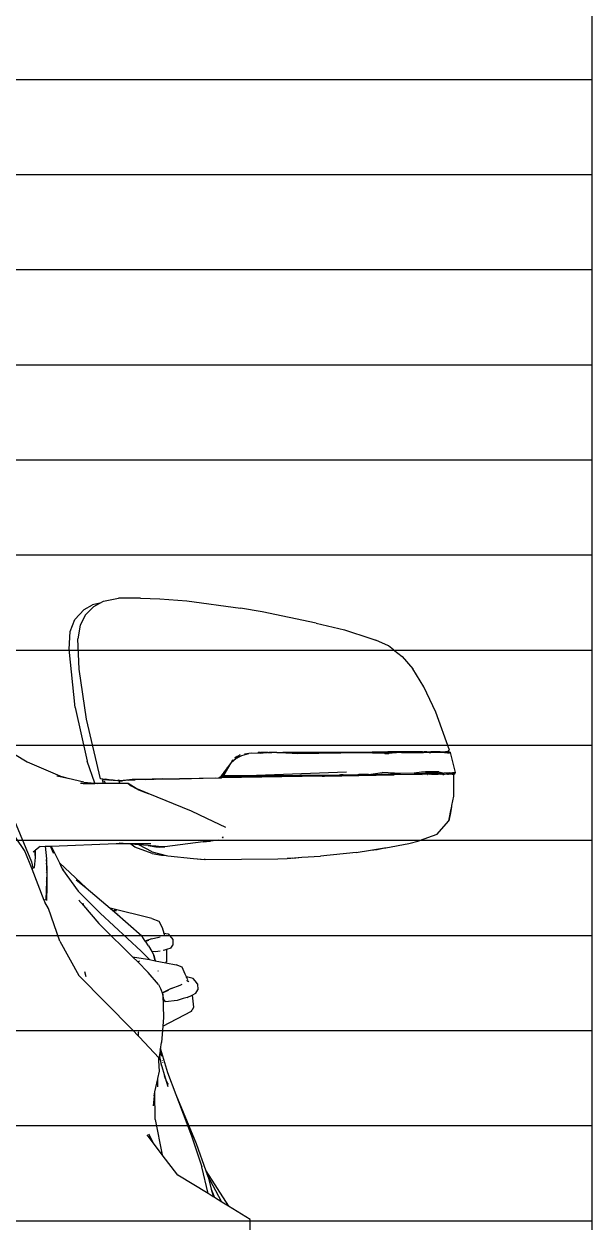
# Model space of a CAD drawing. Header units: inches. Extents: x 7263 to 14962, y 1317 to 2926.
# Drawn here: x 7437.727 to 7438.025, y 1495.177 to 1495.806 of the extents above; entities that cross this region are included whole.
import ezdxf

# ---------------------------------------------------------------- set-up
doc = ezdxf.new("R2010")
doc.units = ezdxf.units.IN
doc.header["$MEASUREMENT"] = 0
doc.layers.add('Layer1', color=1, linetype='Continuous')

msp = doc.modelspace()

# ---------------------------------------------------------------- linework, layer by layer
for p, q in [((7437.7584, 1495.49872), (7437.76287, 1495.50118)), ((7437.75918, 1495.49578), (7437.76342, 1495.50019)), ((7437.76658, 1495.50196), (7437.76287, 1495.50118)), ((7437.76342, 1495.50019), (7437.76658, 1495.50196)), ((7437.76658, 1495.50196), (7437.76866, 1495.50312)), ((7437.76866, 1495.50312), (7437.77647, 1495.50456)), ((7437.78797, 1495.50456), (7437.77647, 1495.50456)), ((7437.78797, 1495.50456), (7437.79823, 1495.50435)), ((7437.79823, 1495.50435), (7437.81234, 1495.50324)), ((7437.81234, 1495.50324), (7437.84066, 1495.49942)), ((7437.75343, 1495.49339), (7437.7584, 1495.49872)), ((7437.75918, 1495.49578), (7437.75639, 1495.4904)), ((7437.85208, 1495.49745), (7437.84066, 1495.49942)), ((7437.88037, 1495.49149), (7437.85208, 1495.49745)), ((7437.75112, 1495.48716), (7437.75343, 1495.49339)), ((7437.75639, 1495.4904), (7437.7551, 1495.48323)), ((7437.88037, 1495.49149), (7437.89529, 1495.48794)), ((7437.89529, 1495.48794), (7437.90909, 1495.48348)), ((7437.75055, 1495.47782), (7437.75112, 1495.48716)), ((7437.75575, 1495.46725), (7437.7551, 1495.48323)), ((7437.90909, 1495.48348), (7437.91175, 1495.48249)), ((7437.9184, 1495.47953), (7437.91175, 1495.48249)), ((7437.75372, 1495.4472), (7437.75055, 1495.47782)), ((7437.92116, 1495.47752), (7437.9184, 1495.47953)), ((7437.92116, 1495.47752), (7437.92567, 1495.47398)), ((7437.92567, 1495.47398), (7437.93126, 1495.46744)), ((7437.75972, 1495.44098), (7437.75575, 1495.46725)), ((7437.93706, 1495.45801), (7437.93126, 1495.46744)), ((7437.6911, 1495.46111), (7437.73072, 1495.36604)), ((7437.94337, 1495.44472), (7437.93706, 1495.45801)), ((7437.75372, 1495.4472), (7437.76004, 1495.41897)), ((7437.95059, 1495.42469), (7437.94337, 1495.44472)), ((7437.76702, 1495.40961), (7437.75972, 1495.44098)), ((7437.7152, 1495.42663), (7437.72836, 1495.41856)), ((7437.95026, 1495.42446), (7437.95059, 1495.42469)), ((7437.72836, 1495.41856), (7437.74686, 1495.41075)), ((7437.764, 1495.4073), (7437.76004, 1495.41897)), ((7437.83563, 1495.41827), (7437.8316, 1495.41114)), ((7437.83563, 1495.41827), (7437.83334, 1495.41496)), ((7437.83563, 1495.41827), (7437.83841, 1495.42054)), ((7437.8365, 1495.41956), (7437.83563, 1495.41827)), ((7437.83769, 1495.42066), (7437.83766, 1495.42063)), ((7437.83769, 1495.42066), (7437.83772, 1495.42067)), ((7437.83772, 1495.42067), (7437.83796, 1495.42086)), ((7437.83781, 1495.42082), (7437.83772, 1495.42067)), ((7437.83781, 1495.42082), (7437.83784, 1495.42084)), ((7437.83796, 1495.42086), (7437.83784, 1495.42084)), ((7437.83806, 1495.42088), (7437.83796, 1495.42086)), ((7437.83804, 1495.42096), (7437.83826, 1495.42108)), ((7437.83826, 1495.42108), (7437.83832, 1495.42112)), ((7437.83832, 1495.42112), (7437.83912, 1495.42159)), ((7437.83832, 1495.42112), (7437.83892, 1495.42156)), ((7437.83841, 1495.42054), (7437.8388, 1495.42072)), ((7437.83841, 1495.42054), (7437.83858, 1495.4207)), ((7437.83858, 1495.4207), (7437.83883, 1495.42093)), ((7437.83858, 1495.4207), (7437.8388, 1495.42072)), ((7437.8388, 1495.42072), (7437.83965, 1495.42112)), ((7437.83883, 1495.42093), (7437.83965, 1495.42112)), ((7437.83883, 1495.42093), (7437.83896, 1495.42105)), ((7437.83892, 1495.42156), (7437.83912, 1495.42159)), ((7437.83896, 1495.42105), (7437.83973, 1495.42177)), ((7437.83989, 1495.42123), (7437.83896, 1495.42105)), ((7437.83912, 1495.42159), (7437.83917, 1495.42157)), ((7437.83917, 1495.42157), (7437.84024, 1495.42224)), ((7437.83965, 1495.42112), (7437.83989, 1495.42123)), ((7437.83989, 1495.42123), (7437.84131, 1495.42189)), ((7437.84002, 1495.42204), (7437.84024, 1495.42224)), ((7437.84044, 1495.42226), (7437.84024, 1495.42224)), ((7437.84131, 1495.42189), (7437.84503, 1495.42288)), ((7437.84503, 1495.42288), (7437.84277, 1495.42258)), ((7437.84656, 1495.42319), (7437.84503, 1495.42288)), ((7437.84957, 1495.42309), (7437.84503, 1495.42288)), ((7437.85134, 1495.42343), (7437.84957, 1495.42309)), ((7437.85096, 1495.42316), (7437.84957, 1495.42309)), ((7437.85102, 1495.42343), (7437.84988, 1495.42345)), ((7437.85096, 1495.42316), (7437.85423, 1495.42344)), ((7437.85705, 1495.42344), (7437.85096, 1495.42316)), ((7437.85102, 1495.42343), (7437.85134, 1495.42343)), ((7437.85163, 1495.42349), (7437.85134, 1495.42343)), ((7437.85473, 1495.42348), (7437.85163, 1495.42349)), ((7437.85163, 1495.42349), (7437.85423, 1495.42344)), ((7437.85423, 1495.42344), (7437.85473, 1495.42348)), ((7437.85506, 1495.42351), (7437.85473, 1495.42348)), ((7437.85506, 1495.42351), (7437.85548, 1495.42354)), ((7437.85506, 1495.42351), (7437.85705, 1495.42344)), ((7437.85673, 1495.42352), (7437.85548, 1495.42354)), ((7437.8585, 1495.42351), (7437.85673, 1495.42352)), ((7437.8585, 1495.42351), (7437.85705, 1495.42344)), ((7437.85927, 1495.42354), (7437.8585, 1495.42351)), ((7437.85979, 1495.42352), (7437.85927, 1495.42354)), ((7437.85979, 1495.42352), (7437.86076, 1495.42354)), ((7437.85979, 1495.42352), (7437.86118, 1495.42345)), ((7437.86076, 1495.42354), (7437.86291, 1495.42354)), ((7437.86118, 1495.42345), (7437.90556, 1495.42352)), ((7437.86118, 1495.42345), (7437.86771, 1495.42312)), ((7437.86291, 1495.42354), (7437.90983, 1495.4239)), ((7437.90556, 1495.42352), (7437.86291, 1495.42354)), ((7437.88103, 1495.42334), (7437.86771, 1495.42312)), ((7437.86771, 1495.42312), (7437.87046, 1495.42298)), ((7437.87046, 1495.42298), (7437.89346, 1495.42333)), ((7437.8746, 1495.42374), (7437.90983, 1495.4239)), ((7437.89346, 1495.42333), (7437.88103, 1495.42334)), ((7437.89346, 1495.42333), (7437.90556, 1495.42352)), ((7437.92535, 1495.42349), (7437.90556, 1495.42352)), ((7437.90556, 1495.42352), (7437.91007, 1495.42332)), ((7437.90983, 1495.4239), (7437.918, 1495.4239)), ((7437.91007, 1495.42332), (7437.91616, 1495.42306)), ((7437.92213, 1495.42331), (7437.91007, 1495.42332)), ((7437.9163, 1495.42305), (7437.91616, 1495.42306)), ((7437.91645, 1495.42306), (7437.9163, 1495.42305)), ((7437.91659, 1495.42304), (7437.91645, 1495.42306)), ((7437.91659, 1495.42304), (7437.91868, 1495.42303)), ((7437.91659, 1495.42304), (7437.91792, 1495.42298)), ((7437.91868, 1495.42303), (7437.91792, 1495.42298)), ((7437.918, 1495.4239), (7437.91814, 1495.4239)), ((7437.93627, 1495.4239), (7437.91814, 1495.4239)), ((7437.9188, 1495.42304), (7437.91868, 1495.42303)), ((7437.92213, 1495.42331), (7437.9188, 1495.42304)), ((7437.92266, 1495.42331), (7437.92213, 1495.42331)), ((7437.92535, 1495.42349), (7437.92266, 1495.42331)), ((7437.92535, 1495.42349), (7437.93153, 1495.42348)), ((7437.93153, 1495.42348), (7437.93642, 1495.42349)), ((7437.93627, 1495.4239), (7437.93642, 1495.42349)), ((7437.93627, 1495.4239), (7437.93656, 1495.4239)), ((7437.93642, 1495.42349), (7437.93665, 1495.42349)), ((7437.93665, 1495.42349), (7437.93656, 1495.4239)), ((7437.93656, 1495.4239), (7437.93712, 1495.4239)), ((7437.93665, 1495.42349), (7437.9369, 1495.42349)), ((7437.93862, 1495.4235), (7437.9369, 1495.42349)), ((7437.93758, 1495.4239), (7437.93712, 1495.4239)), ((7437.93853, 1495.4239), (7437.93758, 1495.4239)), ((7437.93853, 1495.4239), (7437.93862, 1495.4235)), ((7437.93853, 1495.4239), (7437.94045, 1495.4239)), ((7437.9399, 1495.4235), (7437.93862, 1495.4235)), ((7437.9399, 1495.4235), (7437.94059, 1495.4235)), ((7437.94059, 1495.4235), (7437.94045, 1495.4239)), ((7437.94045, 1495.4239), (7437.94063, 1495.4239)), ((7437.94059, 1495.4235), (7437.94076, 1495.42351)), ((7437.94063, 1495.4239), (7437.94076, 1495.42351)), ((7437.94564, 1495.42389), (7437.94063, 1495.4239)), ((7437.94784, 1495.42352), (7437.94076, 1495.42351)), ((7437.94564, 1495.42389), (7437.94702, 1495.42389)), ((7437.94702, 1495.42389), (7437.94717, 1495.42389)), ((7437.94717, 1495.42389), (7437.94727, 1495.42389)), ((7437.94727, 1495.42389), (7437.94756, 1495.42389)), ((7437.94756, 1495.42389), (7437.94778, 1495.42389)), ((7437.94778, 1495.42389), (7437.94798, 1495.42388)), ((7437.94784, 1495.42352), (7437.94812, 1495.42349)), ((7437.94812, 1495.42349), (7437.94798, 1495.42388)), ((7437.94798, 1495.42388), (7437.94842, 1495.42388)), ((7437.94812, 1495.42349), (7437.94955, 1495.42335)), ((7437.9486, 1495.42388), (7437.94842, 1495.42388)), ((7437.94903, 1495.42388), (7437.9486, 1495.42388)), ((7437.94924, 1495.42388), (7437.94903, 1495.42388)), ((7437.94944, 1495.42388), (7437.94924, 1495.42388)), ((7437.94944, 1495.42388), (7437.94962, 1495.42401)), ((7437.94963, 1495.42396), (7437.94944, 1495.42388)), ((7437.94944, 1495.42388), (7437.94966, 1495.42388)), ((7437.94955, 1495.42335), (7437.94985, 1495.42335)), ((7437.94962, 1495.42401), (7437.94983, 1495.42416)), ((7437.94963, 1495.42396), (7437.94962, 1495.42401)), ((7437.94987, 1495.42407), (7437.94963, 1495.42396)), ((7437.94966, 1495.42388), (7437.94963, 1495.42396)), ((7437.94985, 1495.42335), (7437.94966, 1495.42388)), ((7437.94966, 1495.42388), (7437.94969, 1495.42388)), ((7437.94969, 1495.42388), (7437.95004, 1495.4235)), ((7437.94969, 1495.42388), (7437.94997, 1495.42376)), ((7437.95062, 1495.42365), (7437.94969, 1495.42388)), ((7437.94983, 1495.42416), (7437.95026, 1495.42446)), ((7437.94983, 1495.42416), (7437.94987, 1495.42407)), ((7437.94985, 1495.42335), (7437.95008, 1495.42335)), ((7437.94987, 1495.42407), (7437.95026, 1495.42446)), ((7437.94997, 1495.42376), (7437.95004, 1495.4235)), ((7437.95004, 1495.4235), (7437.95062, 1495.42365)), ((7437.95075, 1495.42353), (7437.95004, 1495.4235)), ((7437.95004, 1495.4235), (7437.95035, 1495.42335)), ((7437.95004, 1495.4235), (7437.95008, 1495.42335)), ((7437.95008, 1495.42335), (7437.95035, 1495.42335)), ((7437.95035, 1495.42335), (7437.95055, 1495.42335)), ((7437.9508, 1495.42346), (7437.95055, 1495.42335)), ((7437.95062, 1495.42365), (7437.95067, 1495.42366)), ((7437.95067, 1495.42366), (7437.95069, 1495.42363)), ((7437.95069, 1495.42363), (7437.95103, 1495.42355)), ((7437.95069, 1495.42363), (7437.95075, 1495.42353)), ((7437.95103, 1495.42355), (7437.95075, 1495.42353)), ((7437.95075, 1495.42353), (7437.9508, 1495.42346)), ((7437.95103, 1495.42355), (7437.9508, 1495.42346)), ((7437.95367, 1495.41292), (7437.95103, 1495.42355)), ((7437.83103, 1495.41187), (7437.83125, 1495.41217)), ((7437.83113, 1495.41228), (7437.83108, 1495.41223)), ((7437.83212, 1495.41316), (7437.83116, 1495.41176)), ((7437.83176, 1495.41284), (7437.83125, 1495.41217)), ((7437.83125, 1495.41217), (7437.8315, 1495.4126)), ((7437.83317, 1495.41471), (7437.83176, 1495.41284)), ((7437.83212, 1495.41316), (7437.83176, 1495.41284)), ((7437.83317, 1495.41471), (7437.83212, 1495.41316)), ((7437.83325, 1495.41481), (7437.83317, 1495.41471)), ((7437.83323, 1495.41555), (7437.8333, 1495.41563)), ((7437.83325, 1495.41481), (7437.83334, 1495.41496)), ((7437.89631, 1495.41321), (7437.84912, 1495.41132)), ((7437.90788, 1495.41194), (7437.9067, 1495.41191)), ((7437.90788, 1495.41194), (7437.90816, 1495.41193)), ((7437.90816, 1495.41193), (7437.91506, 1495.41295)), ((7437.90816, 1495.41193), (7437.90899, 1495.41192)), ((7437.90899, 1495.41192), (7437.92469, 1495.41244)), ((7437.92099, 1495.41172), (7437.90899, 1495.41192)), ((7437.92469, 1495.41244), (7437.91506, 1495.41295)), ((7437.93617, 1495.41199), (7437.92145, 1495.41174)), ((7437.93192, 1495.41256), (7437.92469, 1495.41244)), ((7437.93581, 1495.41307), (7437.93192, 1495.41256)), ((7437.93192, 1495.41256), (7437.93617, 1495.41199)), ((7437.93192, 1495.41256), (7437.938, 1495.4125)), ((7437.93795, 1495.41335), (7437.93581, 1495.41307)), ((7437.93811, 1495.4129), (7437.93581, 1495.41307)), ((7437.94092, 1495.41247), (7437.93617, 1495.41199)), ((7437.93875, 1495.41201), (7437.93617, 1495.41199)), ((7437.93795, 1495.41335), (7437.93822, 1495.41327)), ((7437.93824, 1495.41335), (7437.93795, 1495.41335)), ((7437.93811, 1495.4129), (7437.938, 1495.4125)), ((7437.938, 1495.4125), (7437.93878, 1495.41249)), ((7437.93822, 1495.41327), (7437.93811, 1495.4129)), ((7437.93873, 1495.41286), (7437.93811, 1495.4129)), ((7437.93824, 1495.41335), (7437.93822, 1495.41327)), ((7437.93822, 1495.41327), (7437.93869, 1495.41313)), ((7437.93866, 1495.41334), (7437.93824, 1495.41335)), ((7437.93866, 1495.41334), (7437.93869, 1495.41313)), ((7437.93893, 1495.41334), (7437.93866, 1495.41334)), ((7437.93869, 1495.41313), (7437.93873, 1495.41286)), ((7437.93869, 1495.41313), (7437.939, 1495.41304)), ((7437.93873, 1495.41286), (7437.93878, 1495.41249)), ((7437.93905, 1495.41284), (7437.93873, 1495.41286)), ((7437.93885, 1495.41198), (7437.93875, 1495.41201)), ((7437.93878, 1495.41249), (7437.93912, 1495.41249)), ((7437.93885, 1495.41201), (7437.93885, 1495.41198)), ((7437.93923, 1495.41201), (7437.93885, 1495.41198)), ((7437.93885, 1495.41198), (7437.93887, 1495.41189)), ((7437.939, 1495.41304), (7437.93893, 1495.41334)), ((7437.94032, 1495.41333), (7437.93893, 1495.41334)), ((7437.93905, 1495.41284), (7437.939, 1495.41304)), ((7437.939, 1495.41304), (7437.93967, 1495.41284)), ((7437.93912, 1495.41249), (7437.93905, 1495.41284)), ((7437.93962, 1495.4128), (7437.93905, 1495.41284)), ((7437.93912, 1495.41249), (7437.93921, 1495.41248)), ((7437.93962, 1495.4128), (7437.93921, 1495.41248)), ((7437.93921, 1495.41248), (7437.94092, 1495.41247)), ((7437.93944, 1495.41202), (7437.93923, 1495.41201)), ((7437.93926, 1495.41189), (7437.93923, 1495.41201)), ((7437.93968, 1495.41202), (7437.93944, 1495.41202)), ((7437.93967, 1495.41284), (7437.93962, 1495.4128)), ((7437.93987, 1495.41278), (7437.93962, 1495.4128)), ((7437.94032, 1495.41333), (7437.93967, 1495.41284)), ((7437.93967, 1495.41284), (7437.93987, 1495.41278)), ((7437.94021, 1495.412), (7437.93968, 1495.41202)), ((7437.93987, 1495.41278), (7437.94092, 1495.41247)), ((7437.941, 1495.4127), (7437.93987, 1495.41278)), ((7437.94021, 1495.412), (7437.9403, 1495.41202)), ((7437.94074, 1495.41202), (7437.9403, 1495.41202)), ((7437.94086, 1495.41332), (7437.94032, 1495.41333)), ((7437.94114, 1495.41206), (7437.94074, 1495.41202)), ((7437.94112, 1495.41213), (7437.94079, 1495.41214)), ((7437.94234, 1495.41276), (7437.94086, 1495.41332)), ((7437.94118, 1495.41332), (7437.94086, 1495.41332)), ((7437.94086, 1495.41332), (7437.941, 1495.4127)), ((7437.94088, 1495.41238), (7437.94107, 1495.41237)), ((7437.94092, 1495.41247), (7437.94105, 1495.41247)), ((7437.941, 1495.4127), (7437.94105, 1495.41247)), ((7437.94177, 1495.41264), (7437.941, 1495.4127)), ((7437.94177, 1495.41264), (7437.94105, 1495.41247)), ((7437.94105, 1495.41247), (7437.94285, 1495.41256)), ((7437.94105, 1495.41247), (7437.94107, 1495.41237)), ((7437.94107, 1495.41237), (7437.94112, 1495.41213)), ((7437.94107, 1495.41237), (7437.94292, 1495.41236)), ((7437.94112, 1495.41213), (7437.94114, 1495.41206)), ((7437.94168, 1495.41211), (7437.94112, 1495.41213)), ((7437.94114, 1495.41206), (7437.94297, 1495.41202)), ((7437.94114, 1495.41202), (7437.94117, 1495.4119)), ((7437.94171, 1495.41331), (7437.94118, 1495.41332)), ((7437.94168, 1495.41211), (7437.9418, 1495.41212)), ((7437.94171, 1495.41331), (7437.94283, 1495.41302)), ((7437.94279, 1495.4133), (7437.94171, 1495.41331)), ((7437.94234, 1495.41276), (7437.94177, 1495.41264)), ((7437.94285, 1495.41256), (7437.94177, 1495.41264)), ((7437.94285, 1495.41286), (7437.94234, 1495.41276)), ((7437.94285, 1495.41256), (7437.94234, 1495.41276)), ((7437.94283, 1495.41302), (7437.94279, 1495.4133)), ((7437.94305, 1495.4133), (7437.94279, 1495.4133)), ((7437.94283, 1495.41302), (7437.94309, 1495.41296)), ((7437.94285, 1495.41286), (7437.94283, 1495.41302)), ((7437.94309, 1495.41296), (7437.94285, 1495.41286)), ((7437.9429, 1495.41253), (7437.94285, 1495.41286)), ((7437.94285, 1495.41256), (7437.9429, 1495.41253)), ((7437.9429, 1495.41253), (7437.94314, 1495.41253)), ((7437.94292, 1495.41236), (7437.9429, 1495.41253)), ((7437.94294, 1495.41222), (7437.94292, 1495.41236)), ((7437.94292, 1495.41236), (7437.94316, 1495.41235)), ((7437.94299, 1495.41188), (7437.94297, 1495.41202)), ((7437.94297, 1495.41202), (7437.9432, 1495.41202)), ((7437.94485, 1495.41328), (7437.94305, 1495.4133)), ((7437.94305, 1495.4133), (7437.94309, 1495.41296)), ((7437.94309, 1495.41296), (7437.94318, 1495.41293)), ((7437.94314, 1495.41253), (7437.94309, 1495.41296)), ((7437.94314, 1495.41253), (7437.94457, 1495.41258)), ((7437.94314, 1495.41253), (7437.94316, 1495.41235)), ((7437.94316, 1495.41235), (7437.94317, 1495.41225)), ((7437.94316, 1495.41235), (7437.94422, 1495.41234)), ((7437.94485, 1495.41328), (7437.94318, 1495.41293)), ((7437.94457, 1495.41258), (7437.94318, 1495.41293)), ((7437.9432, 1495.41202), (7437.94321, 1495.41188)), ((7437.9432, 1495.41202), (7437.94366, 1495.41202)), ((7437.94366, 1495.41202), (7437.94464, 1495.41202)), ((7437.94457, 1495.41258), (7437.94707, 1495.41273)), ((7437.94457, 1495.41258), (7437.94737, 1495.41266)), ((7437.94457, 1495.41258), (7437.94515, 1495.41243)), ((7437.94538, 1495.41202), (7437.94464, 1495.41202)), ((7437.94485, 1495.41328), (7437.94698, 1495.41283)), ((7437.94581, 1495.41201), (7437.94538, 1495.41202)), ((7437.94581, 1495.41201), (7437.94585, 1495.41202)), ((7437.94588, 1495.41202), (7437.94581, 1495.41201)), ((7437.94595, 1495.412), (7437.94588, 1495.41202)), ((7437.94595, 1495.412), (7437.946, 1495.41203)), ((7437.94608, 1495.41202), (7437.946, 1495.41203)), ((7437.94626, 1495.41202), (7437.94608, 1495.41202)), ((7437.94648, 1495.41202), (7437.94626, 1495.41202)), ((7437.94661, 1495.412), (7437.94648, 1495.41202)), ((7437.94676, 1495.41202), (7437.94661, 1495.412)), ((7437.94679, 1495.41202), (7437.94676, 1495.41202)), ((7437.94679, 1495.41202), (7437.94698, 1495.412)), ((7437.94707, 1495.41273), (7437.94698, 1495.41283)), ((7437.94698, 1495.41283), (7437.94776, 1495.41267)), ((7437.94698, 1495.412), (7437.94751, 1495.41198)), ((7437.94707, 1495.41273), (7437.94737, 1495.41266)), ((7437.94737, 1495.41266), (7437.94745, 1495.41264)), ((7437.94745, 1495.41264), (7437.94776, 1495.41267)), ((7437.94751, 1495.41198), (7437.94761, 1495.412)), ((7437.94761, 1495.412), (7437.94777, 1495.41202)), ((7437.94777, 1495.41199), (7437.94761, 1495.412)), ((7437.95037, 1495.41275), (7437.94776, 1495.41267)), ((7437.94791, 1495.41199), (7437.94777, 1495.41199)), ((7437.94866, 1495.41202), (7437.94791, 1495.41199)), ((7437.9487, 1495.41204), (7437.94866, 1495.41202)), ((7437.9487, 1495.41204), (7437.94873, 1495.41204)), ((7437.94882, 1495.41206), (7437.94873, 1495.41204)), ((7437.94923, 1495.41203), (7437.94882, 1495.41206)), ((7437.94912, 1495.41222), (7437.94972, 1495.41231)), ((7437.94958, 1495.41198), (7437.94923, 1495.41203)), ((7437.94937, 1495.41232), (7437.94972, 1495.41231)), ((7437.94953, 1495.41239), (7437.94972, 1495.41231)), ((7437.94964, 1495.41203), (7437.94958, 1495.41198)), ((7437.94982, 1495.41198), (7437.94958, 1495.41198)), ((7437.94968, 1495.41245), (7437.94972, 1495.41231)), ((7437.94972, 1495.41231), (7437.94985, 1495.41232)), ((7437.94972, 1495.41231), (7437.94974, 1495.41226)), ((7437.94981, 1495.41203), (7437.94982, 1495.41198)), ((7437.94984, 1495.41203), (7437.94982, 1495.41198)), ((7437.95031, 1495.41201), (7437.94982, 1495.41198)), ((7437.94985, 1495.41232), (7437.94997, 1495.41231)), ((7437.95, 1495.41235), (7437.94995, 1495.41257)), ((7437.95, 1495.41235), (7437.94997, 1495.41231)), ((7437.94997, 1495.41231), (7437.95003, 1495.41232)), ((7437.95011, 1495.41264), (7437.95, 1495.41235)), ((7437.95003, 1495.41232), (7437.9502, 1495.41261)), ((7437.95019, 1495.41267), (7437.95025, 1495.4127)), ((7437.9502, 1495.41261), (7437.95019, 1495.41267)), ((7437.95024, 1495.41237), (7437.9502, 1495.41261)), ((7437.95189, 1495.41207), (7437.95031, 1495.41201)), ((7437.95034, 1495.41188), (7437.95031, 1495.41201)), ((7437.95037, 1495.41275), (7437.95173, 1495.41277)), ((7437.95174, 1495.4127), (7437.95173, 1495.41277)), ((7437.95173, 1495.41277), (7437.95181, 1495.41277)), ((7437.95181, 1495.41277), (7437.95209, 1495.41278)), ((7437.95181, 1495.41277), (7437.95182, 1495.41272)), ((7437.95188, 1495.41192), (7437.95187, 1495.41196)), ((7437.95221, 1495.41211), (7437.95189, 1495.41207)), ((7437.95221, 1495.41211), (7437.9519, 1495.4121)), ((7437.95191, 1495.41216), (7437.95196, 1495.41216)), ((7437.95196, 1495.41216), (7437.95221, 1495.41211)), ((7437.95196, 1495.41195), (7437.95196, 1495.41192)), ((7437.95276, 1495.41281), (7437.95209, 1495.41278)), ((7437.95226, 1495.41211), (7437.95221, 1495.41211)), ((7437.9524, 1495.41212), (7437.95226, 1495.41211)), ((7437.95282, 1495.41255), (7437.9524, 1495.41212)), ((7437.95291, 1495.41216), (7437.9524, 1495.41212)), ((7437.9524, 1495.41212), (7437.95274, 1495.41202)), ((7437.95277, 1495.40047), (7437.95274, 1495.41202)), ((7437.95276, 1495.41281), (7437.95278, 1495.41271)), ((7437.9529, 1495.41281), (7437.95276, 1495.41281)), ((7437.95304, 1495.41282), (7437.95278, 1495.41271)), ((7437.95278, 1495.41271), (7437.9529, 1495.41281)), ((7437.95278, 1495.41271), (7437.95282, 1495.41255)), ((7437.95282, 1495.41255), (7437.95291, 1495.41216)), ((7437.95304, 1495.41282), (7437.9529, 1495.41281)), ((7437.95291, 1495.41216), (7437.95367, 1495.41292)), ((7437.95345, 1495.41288), (7437.95291, 1495.41216)), ((7437.95308, 1495.41282), (7437.95304, 1495.41282)), ((7437.95308, 1495.41282), (7437.95345, 1495.41288)), ((7437.95345, 1495.41288), (7437.95367, 1495.41292)), ((7437.74992, 1495.40975), (7437.744, 1495.41109)), ((7437.74992, 1495.40975), (7437.74686, 1495.41075)), ((7437.75822, 1495.40787), (7437.74992, 1495.40975)), ((7437.75788, 1495.40713), (7437.75645, 1495.40713)), ((7437.75788, 1495.40713), (7437.75703, 1495.40737)), ((7437.75788, 1495.40713), (7437.75711, 1495.40741)), ((7437.75788, 1495.40713), (7437.76405, 1495.40714)), ((7437.75822, 1495.40787), (7437.764, 1495.4073)), ((7437.764, 1495.4073), (7437.76564, 1495.40714)), ((7437.76405, 1495.40714), (7437.764, 1495.4073)), ((7437.76564, 1495.40714), (7437.76405, 1495.40714)), ((7437.76866, 1495.40714), (7437.76564, 1495.40714)), ((7437.77061, 1495.40918), (7437.76702, 1495.40961)), ((7437.76803, 1495.40907), (7437.76879, 1495.40933)), ((7437.76866, 1495.40714), (7437.76803, 1495.40907)), ((7437.76958, 1495.40714), (7437.76866, 1495.40714)), ((7437.76879, 1495.40933), (7437.77061, 1495.40918)), ((7437.76958, 1495.40714), (7437.76912, 1495.40841)), ((7437.77113, 1495.40715), (7437.76958, 1495.40714)), ((7437.77058, 1495.4093), (7437.76962, 1495.40943)), ((7437.77056, 1495.40936), (7437.77058, 1495.4093)), ((7437.77058, 1495.4093), (7437.77061, 1495.40918)), ((7437.77282, 1495.40901), (7437.77058, 1495.4093)), ((7437.7712, 1495.40914), (7437.77061, 1495.40918)), ((7437.77112, 1495.40719), (7437.77113, 1495.40715)), ((7437.77492, 1495.40715), (7437.77113, 1495.40715)), ((7437.77594, 1495.40859), (7437.7712, 1495.40914)), ((7437.7712, 1495.40914), (7437.77282, 1495.40901)), ((7437.77364, 1495.40894), (7437.77282, 1495.40901)), ((7437.77357, 1495.40915), (7437.77364, 1495.40894)), ((7437.77594, 1495.40859), (7437.77364, 1495.40894)), ((7437.77364, 1495.40894), (7437.77435, 1495.40888)), ((7437.77435, 1495.40888), (7437.77428, 1495.4091)), ((7437.77435, 1495.40888), (7437.77665, 1495.4087)), ((7437.77492, 1495.40715), (7437.77486, 1495.40731)), ((7437.77719, 1495.40715), (7437.77492, 1495.40715)), ((7437.77665, 1495.4087), (7437.77594, 1495.40859)), ((7437.77665, 1495.4087), (7437.77653, 1495.40904)), ((7437.77683, 1495.40868), (7437.77665, 1495.4087)), ((7437.77669, 1495.40905), (7437.77683, 1495.40868)), ((7437.77705, 1495.40867), (7437.77683, 1495.40868)), ((7437.77719, 1495.40715), (7437.77683, 1495.40819)), ((7437.78066, 1495.4089), (7437.77705, 1495.40867)), ((7437.77705, 1495.40867), (7437.7785, 1495.40855)), ((7437.77718, 1495.40776), (7437.7774, 1495.40715)), ((7437.7774, 1495.40715), (7437.77719, 1495.40715)), ((7437.78149, 1495.40716), (7437.7774, 1495.40715)), ((7437.78189, 1495.40893), (7437.7785, 1495.40855)), ((7437.7837, 1495.40922), (7437.78066, 1495.4089)), ((7437.78149, 1495.40716), (7437.78319, 1495.40598)), ((7437.78568, 1495.40457), (7437.78149, 1495.40716)), ((7437.78189, 1495.40893), (7437.78521, 1495.40915)), ((7437.78319, 1495.40598), (7437.78568, 1495.40457)), ((7437.78846, 1495.40935), (7437.7837, 1495.40922)), ((7437.78503, 1495.40906), (7437.78517, 1495.40906)), ((7437.79076, 1495.40932), (7437.78521, 1495.40915)), ((7437.79979, 1495.40955), (7437.78846, 1495.40935)), ((7437.79076, 1495.40932), (7437.79979, 1495.40955)), ((7437.79588, 1495.4094), (7437.79979, 1495.40955)), ((7437.79979, 1495.40955), (7437.8015, 1495.40958)), ((7437.8015, 1495.40958), (7437.80401, 1495.40966)), ((7437.80401, 1495.40966), (7437.80525, 1495.40964)), ((7437.80525, 1495.40964), (7437.80858, 1495.4097)), ((7437.80858, 1495.4097), (7437.82736, 1495.41008)), ((7437.82904, 1495.41006), (7437.80858, 1495.4097)), ((7437.82912, 1495.41011), (7437.82904, 1495.41006)), ((7437.82912, 1495.41011), (7437.82916, 1495.41011)), ((7437.82994, 1495.41044), (7437.82916, 1495.41011)), ((7437.82916, 1495.41011), (7437.83056, 1495.41013)), ((7437.82994, 1495.41044), (7437.8298, 1495.41052)), ((7437.82993, 1495.4106), (7437.83005, 1495.4106)), ((7437.83005, 1495.4106), (7437.82994, 1495.41044)), ((7437.83047, 1495.41022), (7437.82994, 1495.41044)), ((7437.83025, 1495.41092), (7437.83005, 1495.4106)), ((7437.83015, 1495.4106), (7437.83005, 1495.4106)), ((7437.83022, 1495.41061), (7437.83015, 1495.41049)), ((7437.83022, 1495.41061), (7437.83015, 1495.4106)), ((7437.83015, 1495.41049), (7437.83039, 1495.4105)), ((7437.83043, 1495.41093), (7437.83022, 1495.41061)), ((7437.83038, 1495.41063), (7437.83022, 1495.41061)), ((7437.83022, 1495.41061), (7437.83036, 1495.4106)), ((7437.83025, 1495.41092), (7437.83023, 1495.41092)), ((7437.83031, 1495.41092), (7437.83025, 1495.41092)), ((7437.83069, 1495.41143), (7437.83031, 1495.41092)), ((7437.83043, 1495.41093), (7437.83031, 1495.41092)), ((7437.83038, 1495.41063), (7437.83036, 1495.4106)), ((7437.83039, 1495.4105), (7437.83036, 1495.4106)), ((7437.83059, 1495.41093), (7437.83038, 1495.41063)), ((7437.83044, 1495.41063), (7437.83038, 1495.41063)), ((7437.83047, 1495.41022), (7437.83039, 1495.4105)), ((7437.83039, 1495.4105), (7437.83062, 1495.4105)), ((7437.83069, 1495.41143), (7437.83043, 1495.41093)), ((7437.83059, 1495.41093), (7437.83043, 1495.41093)), ((7437.83049, 1495.41128), (7437.83044, 1495.41125)), ((7437.83065, 1495.41072), (7437.83044, 1495.41063)), ((7437.83064, 1495.41061), (7437.83044, 1495.41063)), ((7437.83058, 1495.41022), (7437.83047, 1495.41022)), ((7437.83056, 1495.41013), (7437.83047, 1495.41022)), ((7437.88365, 1495.41107), (7437.83056, 1495.41013)), ((7437.83056, 1495.41013), (7437.83058, 1495.41022)), ((7437.88365, 1495.41107), (7437.83058, 1495.41022)), ((7437.83058, 1495.41025), (7437.83062, 1495.4105)), ((7437.83129, 1495.41043), (7437.83058, 1495.41022)), ((7437.83071, 1495.41111), (7437.83059, 1495.41093)), ((7437.83062, 1495.4105), (7437.83064, 1495.41061)), ((7437.83062, 1495.4105), (7437.83133, 1495.41052)), ((7437.83142, 1495.41073), (7437.83064, 1495.41061)), ((7437.83064, 1495.41061), (7437.83065, 1495.41072)), ((7437.83064, 1495.41061), (7437.83138, 1495.41063)), ((7437.83115, 1495.41094), (7437.83065, 1495.41072)), ((7437.83076, 1495.41142), (7437.83069, 1495.41143)), ((7437.83116, 1495.41176), (7437.83071, 1495.41111)), ((7437.83071, 1495.41111), (7437.83076, 1495.41142)), ((7437.83076, 1495.41147), (7437.83083, 1495.41153)), ((7437.83076, 1495.41142), (7437.83076, 1495.41147)), ((7437.83083, 1495.41153), (7437.83103, 1495.41187)), ((7437.83116, 1495.41176), (7437.83083, 1495.41153)), ((7437.8316, 1495.41114), (7437.83115, 1495.41094)), ((7437.83152, 1495.41095), (7437.83115, 1495.41094)), ((7437.83129, 1495.41043), (7437.84536, 1495.41064)), ((7437.83133, 1495.41052), (7437.83129, 1495.41043)), ((7437.83133, 1495.41052), (7437.83782, 1495.41067)), ((7437.83138, 1495.41063), (7437.83133, 1495.41052)), ((7437.83138, 1495.41063), (7437.85274, 1495.41094)), ((7437.83142, 1495.41073), (7437.83138, 1495.41063)), ((7437.83452, 1495.41102), (7437.83142, 1495.41073)), ((7437.83152, 1495.41095), (7437.83142, 1495.41073)), ((7437.8316, 1495.41114), (7437.83152, 1495.41095)), ((7437.83452, 1495.41102), (7437.83152, 1495.41095)), ((7437.83625, 1495.41119), (7437.8316, 1495.41114)), ((7437.84592, 1495.41129), (7437.83452, 1495.41102)), ((7437.83625, 1495.41119), (7437.83452, 1495.41102)), ((7437.84592, 1495.41129), (7437.83625, 1495.41119)), ((7437.83786, 1495.41067), (7437.83782, 1495.41067)), ((7437.85274, 1495.41094), (7437.83786, 1495.41067)), ((7437.84536, 1495.41064), (7437.87694, 1495.41139)), ((7437.88365, 1495.41107), (7437.84536, 1495.41064)), ((7437.84912, 1495.41132), (7437.84592, 1495.41129)), ((7437.84912, 1495.41132), (7437.89461, 1495.4118)), ((7437.8533, 1495.41095), (7437.85274, 1495.41094)), ((7437.85627, 1495.41101), (7437.8533, 1495.41095)), ((7437.85627, 1495.41101), (7437.87694, 1495.41139)), ((7437.87694, 1495.41139), (7437.88387, 1495.41151)), ((7437.88365, 1495.41107), (7437.88483, 1495.41108)), ((7437.88387, 1495.41151), (7437.89254, 1495.41167)), ((7437.88483, 1495.41108), (7437.92099, 1495.41172)), ((7437.89254, 1495.41167), (7437.89283, 1495.41169)), ((7437.89283, 1495.41169), (7437.89286, 1495.41168)), ((7437.89286, 1495.41168), (7437.89325, 1495.4117)), ((7437.89325, 1495.4117), (7437.89665, 1495.41182)), ((7437.89325, 1495.4117), (7437.90001, 1495.41182)), ((7437.89461, 1495.4118), (7437.89325, 1495.4117)), ((7437.89461, 1495.4118), (7437.89665, 1495.41182)), ((7437.89665, 1495.41182), (7437.90001, 1495.41182)), ((7437.90001, 1495.41182), (7437.90053, 1495.41179)), ((7437.90053, 1495.41179), (7437.90191, 1495.41181)), ((7437.90191, 1495.41181), (7437.90251, 1495.41183)), ((7437.90251, 1495.41183), (7437.9028, 1495.41186)), ((7437.90516, 1495.41191), (7437.9028, 1495.41186)), ((7437.9067, 1495.41191), (7437.90516, 1495.41191)), ((7437.92099, 1495.41172), (7437.92145, 1495.41174)), ((7437.79206, 1495.40198), (7437.78568, 1495.40457)), ((7437.78568, 1495.40457), (7437.78693, 1495.40382)), ((7437.78693, 1495.40382), (7437.79206, 1495.40198)), ((7437.81486, 1495.3927), (7437.79206, 1495.40198)), ((7437.95181, 1495.39564), (7437.95277, 1495.40047)), ((7437.95021, 1495.38757), (7437.95146, 1495.39388)), ((7437.95146, 1495.39388), (7437.95109, 1495.39176)), ((7437.95146, 1495.39388), (7437.95151, 1495.39411)), ((7437.95151, 1495.39411), (7437.95181, 1495.39564)), ((7437.95151, 1495.39411), (7437.95177, 1495.39479)), ((7437.95177, 1495.39479), (7437.95181, 1495.39564)), ((7437.82292, 1495.38878), (7437.81486, 1495.3927)), ((7437.83283, 1495.38397), (7437.82292, 1495.38878)), ((7437.94389, 1495.38043), (7437.95021, 1495.38757)), ((7437.95109, 1495.39176), (7437.95021, 1495.38757)), ((7437.71732, 1495.38598), (7437.7272, 1495.37142)), ((7437.94389, 1495.38043), (7437.93464, 1495.37697)), ((7437.73535, 1495.37411), (7437.73788, 1495.3742)), ((7437.73788, 1495.3742), (7437.73929, 1495.37426)), ((7437.73788, 1495.3742), (7437.73853, 1495.36754)), ((7437.73929, 1495.37426), (7437.73944, 1495.37398)), ((7437.73929, 1495.37426), (7437.73936, 1495.37426)), ((7437.73936, 1495.37426), (7437.74065, 1495.3743)), ((7437.73936, 1495.37426), (7437.73948, 1495.37407)), ((7437.74065, 1495.3743), (7437.74074, 1495.37431)), ((7437.74226, 1495.37058), (7437.74065, 1495.3743)), ((7437.74074, 1495.37431), (7437.74099, 1495.37432)), ((7437.74074, 1495.37431), (7437.74226, 1495.37058)), ((7437.74099, 1495.37432), (7437.77528, 1495.37556)), ((7437.74099, 1495.37432), (7437.74539, 1495.36543)), ((7437.77528, 1495.37556), (7437.77884, 1495.37558)), ((7437.77884, 1495.37558), (7437.77674, 1495.37575)), ((7437.77884, 1495.37558), (7437.79345, 1495.37568)), ((7437.78292, 1495.37526), (7437.77884, 1495.37558)), ((7437.78497, 1495.37376), (7437.78292, 1495.37526)), ((7437.78716, 1495.37491), (7437.78292, 1495.37526)), ((7437.79416, 1495.37123), (7437.78716, 1495.37491)), ((7437.7921, 1495.37451), (7437.78716, 1495.37491)), ((7437.7921, 1495.37451), (7437.7961, 1495.37386)), ((7437.79528, 1495.37426), (7437.7921, 1495.37451)), ((7437.7961, 1495.37386), (7437.79528, 1495.37426)), ((7437.79603, 1495.3742), (7437.79528, 1495.37426)), ((7437.79603, 1495.3742), (7437.79702, 1495.37399)), ((7437.79758, 1495.37407), (7437.79603, 1495.3742)), ((7437.82094, 1495.37643), (7437.80088, 1495.37381)), ((7437.82479, 1495.37693), (7437.82094, 1495.37643)), ((7437.82094, 1495.37643), (7437.82446, 1495.37684)), ((7437.82446, 1495.37684), (7437.82479, 1495.37693)), ((7437.82886, 1495.37746), (7437.82479, 1495.37693)), ((7437.83103, 1495.3787), (7437.83109, 1495.37874)), ((7437.83115, 1495.37879), (7437.83109, 1495.37874)), ((7437.8313, 1495.37891), (7437.83115, 1495.37879)), ((7437.83124, 1495.37879), (7437.83115, 1495.37879)), ((7437.83124, 1495.37879), (7437.83144, 1495.37885)), ((7437.83142, 1495.379), (7437.8313, 1495.37891)), ((7437.8313, 1495.37891), (7437.83143, 1495.37891)), ((7437.83142, 1495.379), (7437.83141, 1495.37903)), ((7437.83143, 1495.37891), (7437.83142, 1495.379)), ((7437.83144, 1495.37885), (7437.83143, 1495.37891)), ((7437.91707, 1495.37344), (7437.92916, 1495.37572)), ((7437.92916, 1495.37572), (7437.93464, 1495.37697)), ((7437.7272, 1495.37142), (7437.73081, 1495.36225)), ((7437.73246, 1495.37177), (7437.73159, 1495.37106)), ((7437.73221, 1495.36303), (7437.73279, 1495.36822)), ((7437.73287, 1495.3721), (7437.73246, 1495.37177)), ((7437.73279, 1495.36822), (7437.73246, 1495.37177)), ((7437.73279, 1495.36822), (7437.73287, 1495.3721)), ((7437.73535, 1495.37411), (7437.73287, 1495.3721)), ((7437.79417, 1495.37037), (7437.78497, 1495.37376)), ((7437.79416, 1495.37123), (7437.80145, 1495.36934)), ((7437.79417, 1495.37037), (7437.79915, 1495.36959)), ((7437.79702, 1495.37399), (7437.7961, 1495.37386)), ((7437.7961, 1495.37386), (7437.79775, 1495.37384)), ((7437.79758, 1495.37407), (7437.79702, 1495.37399)), ((7437.79702, 1495.37399), (7437.79775, 1495.37384)), ((7437.7994, 1495.37393), (7437.79758, 1495.37407)), ((7437.79775, 1495.37384), (7437.79807, 1495.37377)), ((7437.79775, 1495.37384), (7437.79858, 1495.37383)), ((7437.79807, 1495.37377), (7437.79858, 1495.37383)), ((7437.79858, 1495.37383), (7437.7994, 1495.37393)), ((7437.79858, 1495.37383), (7437.80088, 1495.37381)), ((7437.79915, 1495.36959), (7437.80145, 1495.36934)), ((7437.80088, 1495.37381), (7437.7994, 1495.37393)), ((7437.80145, 1495.36934), (7437.80239, 1495.3691)), ((7437.80239, 1495.3691), (7437.81592, 1495.36782)), ((7437.86034, 1495.36751), (7437.86508, 1495.36784)), ((7437.86508, 1495.36784), (7437.87283, 1495.36837)), ((7437.86809, 1495.36788), (7437.86508, 1495.36784)), ((7437.86809, 1495.36788), (7437.87283, 1495.36837)), ((7437.87283, 1495.36837), (7437.88272, 1495.36906)), ((7437.90138, 1495.37093), (7437.88272, 1495.36906)), ((7437.90138, 1495.37093), (7437.909, 1495.37215)), ((7437.909, 1495.37215), (7437.91626, 1495.37331)), ((7437.909, 1495.37215), (7437.91256, 1495.37252)), ((7437.91256, 1495.37252), (7437.91626, 1495.37331)), ((7437.91626, 1495.37331), (7437.91707, 1495.37344)), ((7437.73072, 1495.36604), (7437.73137, 1495.36279)), ((7437.73081, 1495.36225), (7437.73143, 1495.36249)), ((7437.73081, 1495.36225), (7437.73728, 1495.34579)), ((7437.73137, 1495.36279), (7437.73221, 1495.36303)), ((7437.73137, 1495.36279), (7437.73143, 1495.36249)), ((7437.73866, 1495.36557), (7437.73851, 1495.3657)), ((7437.73851, 1495.36536), (7437.73886, 1495.36248)), ((7437.73853, 1495.36754), (7437.73853, 1495.36721)), ((7437.73858, 1495.36682), (7437.73853, 1495.36721)), ((7437.73875, 1495.3655), (7437.73858, 1495.36682)), ((7437.73858, 1495.36682), (7437.73866, 1495.36557)), ((7437.73875, 1495.3655), (7437.73866, 1495.36557)), ((7437.73866, 1495.36557), (7437.73886, 1495.36248)), ((7437.73885, 1495.36477), (7437.73875, 1495.3655)), ((7437.73886, 1495.36248), (7437.73879, 1495.36037)), ((7437.73886, 1495.36248), (7437.73885, 1495.36477)), ((7437.7389, 1495.36028), (7437.73886, 1495.36248)), ((7437.75949, 1495.35225), (7437.74539, 1495.36543)), ((7437.74539, 1495.36543), (7437.74582, 1495.36457)), ((7437.74582, 1495.36457), (7437.74619, 1495.36402)), ((7437.74582, 1495.36457), (7437.74598, 1495.36425)), ((7437.74619, 1495.36402), (7437.74598, 1495.36425)), ((7437.74598, 1495.36425), (7437.7469, 1495.36239)), ((7437.74755, 1495.3618), (7437.7469, 1495.36239)), ((7437.7469, 1495.36239), (7437.74708, 1495.36203)), ((7437.74708, 1495.36203), (7437.75533, 1495.35064)), ((7437.81592, 1495.36782), (7437.82157, 1495.36723)), ((7437.81592, 1495.36782), (7437.82203, 1495.36725)), ((7437.82203, 1495.36725), (7437.82157, 1495.36723)), ((7437.82203, 1495.36725), (7437.86034, 1495.36751)), ((7437.73865, 1495.35572), (7437.73834, 1495.34602)), ((7437.73838, 1495.35595), (7437.73865, 1495.35572)), ((7437.73879, 1495.36037), (7437.73844, 1495.36067)), ((7437.73879, 1495.36037), (7437.73865, 1495.35572)), ((7437.73865, 1495.35572), (7437.73895, 1495.35545)), ((7437.7389, 1495.36028), (7437.73879, 1495.36037)), ((7437.73895, 1495.35545), (7437.7389, 1495.36028)), ((7437.73897, 1495.35306), (7437.73895, 1495.35545)), ((7437.75422, 1495.35662), (7437.75949, 1495.35225)), ((7437.7387, 1495.34573), (7437.73897, 1495.35306)), ((7437.75533, 1495.35064), (7437.76679, 1495.33899)), ((7437.75949, 1495.35225), (7437.772, 1495.3417)), ((7437.73737, 1495.3458), (7437.73728, 1495.34579)), ((7437.73728, 1495.34579), (7437.73769, 1495.34476)), ((7437.73834, 1495.34602), (7437.73737, 1495.3458)), ((7437.73963, 1495.34149), (7437.73769, 1495.34476)), ((7437.75562, 1495.34581), (7437.75612, 1495.34524)), ((7437.75616, 1495.34521), (7437.75612, 1495.34524)), ((7437.75616, 1495.34521), (7437.75697, 1495.34426)), ((7437.75697, 1495.34426), (7437.757, 1495.34425)), ((7437.757, 1495.34425), (7437.75711, 1495.34409)), ((7437.75716, 1495.34407), (7437.75711, 1495.34409)), ((7437.75716, 1495.34407), (7437.75782, 1495.34327)), ((7437.75782, 1495.34327), (7437.75782, 1495.34335)), ((7437.75782, 1495.34327), (7437.75789, 1495.34324)), ((7437.75785, 1495.34413), (7437.75789, 1495.34324)), ((7437.75804, 1495.34302), (7437.75789, 1495.34324)), ((7437.75804, 1495.34302), (7437.76613, 1495.33366)), ((7437.74557, 1495.32436), (7437.73963, 1495.34149)), ((7437.76004, 1495.34181), (7437.76, 1495.34185)), ((7437.76679, 1495.33899), (7437.78847, 1495.31903)), ((7437.79397, 1495.33621), (7437.772, 1495.3417)), ((7437.772, 1495.3417), (7437.77352, 1495.34043)), ((7437.77352, 1495.34043), (7437.77524, 1495.34048)), ((7437.77352, 1495.34043), (7437.77442, 1495.33967)), ((7437.77524, 1495.34048), (7437.77438, 1495.34074)), ((7437.77442, 1495.33967), (7437.78875, 1495.32706)), ((7437.77524, 1495.34048), (7437.77534, 1495.34048)), ((7437.77586, 1495.33861), (7437.77589, 1495.3385)), ((7437.76856, 1495.33113), (7437.76613, 1495.33366)), ((7437.76613, 1495.33366), (7437.76702, 1495.33264)), ((7437.76702, 1495.33264), (7437.76856, 1495.33113)), ((7437.76856, 1495.33113), (7437.78279, 1495.31717)), ((7437.79397, 1495.33621), (7437.79764, 1495.33473)), ((7437.79764, 1495.33473), (7437.79945, 1495.33141)), ((7437.79945, 1495.33141), (7437.80024, 1495.32857)), ((7437.74557, 1495.32436), (7437.75564, 1495.30632)), ((7437.79055, 1495.32434), (7437.78875, 1495.32706)), ((7437.79055, 1495.32434), (7437.79045, 1495.3243)), ((7437.7905, 1495.32423), (7437.7906, 1495.32426)), ((7437.79384, 1495.32556), (7437.79055, 1495.32434)), ((7437.7906, 1495.32426), (7437.79055, 1495.32434)), ((7437.7906, 1495.32426), (7437.79237, 1495.32477)), ((7437.79225, 1495.32177), (7437.7906, 1495.32426)), ((7437.79384, 1495.32556), (7437.79769, 1495.32632)), ((7437.79769, 1495.32632), (7437.7983, 1495.32655)), ((7437.80012, 1495.32859), (7437.80024, 1495.32857)), ((7437.80024, 1495.32857), (7437.80057, 1495.32739)), ((7437.80024, 1495.32857), (7437.80267, 1495.32814)), ((7437.8005, 1495.32739), (7437.8004, 1495.32744)), ((7437.80042, 1495.32734), (7437.8005, 1495.32739)), ((7437.80267, 1495.32814), (7437.80509, 1495.32519)), ((7437.80509, 1495.32519), (7437.80499, 1495.32219)), ((7437.78847, 1495.31903), (7437.79268, 1495.31462)), ((7437.79225, 1495.32177), (7437.79392, 1495.31883)), ((7437.79392, 1495.31883), (7437.79382, 1495.31884)), ((7437.79392, 1495.31883), (7437.795, 1495.31694)), ((7437.79596, 1495.31867), (7437.79392, 1495.31883)), ((7437.79845, 1495.3191), (7437.79596, 1495.31867)), ((7437.80074, 1495.31949), (7437.80004, 1495.31937)), ((7437.80169, 1495.31984), (7437.80074, 1495.31949)), ((7437.80076, 1495.31955), (7437.80074, 1495.31949)), ((7437.80392, 1495.32056), (7437.80169, 1495.31984)), ((7437.80169, 1495.31984), (7437.80174, 1495.31343)), ((7437.80392, 1495.32056), (7437.80499, 1495.32219)), ((7437.78279, 1495.31717), (7437.78383, 1495.31612)), ((7437.78383, 1495.31612), (7437.79176, 1495.31481)), ((7437.78383, 1495.31612), (7437.78658, 1495.31336)), ((7437.78757, 1495.31377), (7437.78658, 1495.31336)), ((7437.78658, 1495.31336), (7437.79207, 1495.30785)), ((7437.79176, 1495.31481), (7437.79268, 1495.31462)), ((7437.79268, 1495.31462), (7437.79572, 1495.31401)), ((7437.79572, 1495.31401), (7437.795, 1495.31694)), ((7437.795, 1495.31694), (7437.79575, 1495.314)), ((7437.79572, 1495.31401), (7437.79575, 1495.314)), ((7437.79575, 1495.314), (7437.80143, 1495.31285)), ((7437.80143, 1495.31285), (7437.80174, 1495.31343)), ((7437.80143, 1495.31285), (7437.80676, 1495.31182)), ((7437.80994, 1495.31061), (7437.80676, 1495.31182)), ((7437.75564, 1495.30632), (7437.78385, 1495.27764)), ((7437.75857, 1495.30839), (7437.75928, 1495.30566)), ((7437.79751, 1495.30154), (7437.79207, 1495.30785)), ((7437.79756, 1495.30839), (7437.79739, 1495.30868)), ((7437.81152, 1495.30703), (7437.80994, 1495.31061)), ((7437.81219, 1495.30555), (7437.81152, 1495.30703)), ((7437.81193, 1495.30561), (7437.81219, 1495.30555)), ((7437.81286, 1495.30536), (7437.81219, 1495.30555)), ((7437.81261, 1495.30463), (7437.81219, 1495.30555)), ((7437.81565, 1495.30465), (7437.81286, 1495.30536)), ((7437.79751, 1495.30154), (7437.79854, 1495.29937)), ((7437.79854, 1495.29937), (7437.79972, 1495.29622)), ((7437.80422, 1495.29945), (7437.79961, 1495.29712)), ((7437.80422, 1495.29945), (7437.8089, 1495.30115)), ((7437.8089, 1495.30115), (7437.80986, 1495.30166)), ((7437.81282, 1495.30326), (7437.81249, 1495.30372)), ((7437.81292, 1495.3039), (7437.81261, 1495.30463)), ((7437.81265, 1495.30315), (7437.81282, 1495.30326)), ((7437.81346, 1495.30271), (7437.81315, 1495.3034)), ((7437.81679, 1495.30336), (7437.81565, 1495.30465)), ((7437.81804, 1495.30178), (7437.81679, 1495.30336)), ((7437.81709, 1495.2969), (7437.81818, 1495.29875)), ((7437.81804, 1495.30178), (7437.81818, 1495.29875)), ((7437.79961, 1495.29712), (7437.80279, 1495.2985)), ((7437.80033, 1495.29359), (7437.79961, 1495.29712)), ((7437.79972, 1495.29622), (7437.80008, 1495.28421)), ((7437.80115, 1495.29247), (7437.80033, 1495.29359)), ((7437.8074, 1495.29302), (7437.80115, 1495.29247)), ((7437.81051, 1495.29408), (7437.8074, 1495.29302)), ((7437.81051, 1495.29408), (7437.80776, 1495.29334)), ((7437.81255, 1495.29468), (7437.81051, 1495.29408)), ((7437.81255, 1495.29468), (7437.81512, 1495.29594)), ((7437.81512, 1495.29594), (7437.81709, 1495.2969)), ((7437.81512, 1495.29594), (7437.81593, 1495.28952)), ((7437.79975, 1495.27969), (7437.81485, 1495.28742)), ((7437.81485, 1495.28742), (7437.81528, 1495.28806)), ((7437.81593, 1495.28952), (7437.81528, 1495.28806)), ((7437.79975, 1495.27969), (7437.79912, 1495.27109)), ((7437.80008, 1495.28421), (7437.79975, 1495.27969)), ((7437.78701, 1495.27427), (7437.78385, 1495.27764)), ((7437.78713, 1495.2766), (7437.787, 1495.27647)), ((7437.78701, 1495.27427), (7437.787, 1495.27647)), ((7437.78747, 1495.27377), (7437.78701, 1495.27427)), ((7437.79761, 1495.26294), (7437.78747, 1495.27377)), ((7437.7985, 1495.26679), (7437.79841, 1495.26721)), ((7437.79849, 1495.26791), (7437.7986, 1495.2675)), ((7437.7985, 1495.26679), (7437.7986, 1495.2675)), ((7437.7986, 1495.2675), (7437.79912, 1495.27109)), ((7437.7986, 1495.2675), (7437.8022, 1495.25525)), ((7437.7977, 1495.26144), (7437.79761, 1495.26294)), ((7437.7977, 1495.26144), (7437.79785, 1495.26231)), ((7437.79805, 1495.25601), (7437.7977, 1495.26144)), ((7437.79785, 1495.26231), (7437.79805, 1495.26371)), ((7437.79803, 1495.26387), (7437.79805, 1495.26371)), ((7437.79805, 1495.26371), (7437.79847, 1495.26656)), ((7437.79805, 1495.26371), (7437.79865, 1495.26021)), ((7437.79847, 1495.26656), (7437.79839, 1495.26704)), ((7437.79847, 1495.26656), (7437.7985, 1495.26679)), ((7437.79853, 1495.26616), (7437.79847, 1495.26656)), ((7437.79916, 1495.26389), (7437.7985, 1495.26679)), ((7437.79965, 1495.26155), (7437.79957, 1495.26178)), ((7437.79716, 1495.25213), (7437.79805, 1495.25601)), ((7437.79865, 1495.26021), (7437.80098, 1495.25252)), ((7437.79865, 1495.26021), (7437.79885, 1495.25902)), ((7437.79959, 1495.26075), (7437.79968, 1495.26048)), ((7437.8022, 1495.25525), (7437.8066, 1495.24368)), ((7437.79564, 1495.2451), (7437.79711, 1495.2519)), ((7437.79711, 1495.2519), (7437.79716, 1495.25213)), ((7437.79718, 1495.24764), (7437.79716, 1495.25213)), ((7437.80098, 1495.25252), (7437.80059, 1495.25353)), ((7437.80098, 1495.25252), (7437.80237, 1495.24795)), ((7437.80181, 1495.25035), (7437.80098, 1495.25252)), ((7437.80271, 1495.24892), (7437.80181, 1495.25035)), ((7437.79518, 1495.24298), (7437.79465, 1495.23774)), ((7437.79518, 1495.24298), (7437.79564, 1495.2451)), ((7437.79582, 1495.23056), (7437.79564, 1495.2451)), ((7437.8066, 1495.24368), (7437.81728, 1495.21792)), ((7437.8066, 1495.24368), (7437.80801, 1495.23997)), ((7437.80801, 1495.23997), (7437.81728, 1495.21792)), ((7437.80801, 1495.23997), (7437.81484, 1495.22199)), ((7437.79582, 1495.23056), (7437.79948, 1495.21205)), ((7437.7949, 1495.21802), (7437.79149, 1495.22245)), ((7437.7949, 1495.21802), (7437.79239, 1495.22284)), ((7437.79948, 1495.21205), (7437.7949, 1495.21802)), ((7437.81484, 1495.22199), (7437.82021, 1495.20568)), ((7437.81728, 1495.21792), (7437.82237, 1495.20349)), ((7437.80771, 1495.20135), (7437.79948, 1495.21205)), ((7437.82362, 1495.19157), (7437.82021, 1495.20568)), ((7437.82362, 1495.19157), (7437.80771, 1495.20135)), ((7437.82237, 1495.20349), (7437.83435, 1495.18498)), ((7437.82237, 1495.20349), (7437.82303, 1495.20161)), ((7437.83079, 1495.18717), (7437.82303, 1495.20161)), ((7437.82303, 1495.20161), (7437.82372, 1495.19966)), ((7437.82372, 1495.19966), (7437.82522, 1495.19392)), ((7437.82626, 1495.18995), (7437.82362, 1495.19157)), ((7437.82522, 1495.19392), (7437.82698, 1495.18951)), ((7437.82522, 1495.19392), (7437.82601, 1495.19093)), ((7437.82601, 1495.19093), (7437.82641, 1495.18986)), ((7437.82601, 1495.19093), (7437.82626, 1495.18995)), ((7437.82641, 1495.18986), (7437.82626, 1495.18995)), ((7437.82698, 1495.18951), (7437.82641, 1495.18986)), ((7437.83079, 1495.18717), (7437.82698, 1495.18951)), ((7437.83435, 1495.18498), (7437.83079, 1495.18717)), ((7437.84573, 1495.17799), (7437.83435, 1495.18498)), ((7437.84596, 1495.14894), (7437.84573, 1495.17799))]:
    msp.add_line(p, q)
at = {"layer": 'Layer1'}
for p, q in [((7436.79992, 1495.77733), (7438.02548, 1495.77733)), ((7436.79992, 1495.72733), (7438.02548, 1495.72733)), ((7436.79992, 1495.67733), (7438.02548, 1495.67733)), ((7436.79992, 1495.62733), (7438.02548, 1495.62733)), ((7436.79992, 1495.57733), (7438.02548, 1495.57733)), ((7436.79992, 1495.52733), (7438.02548, 1495.52733)), ((7436.79992, 1495.47733), (7438.02548, 1495.47733)), ((7436.79992, 1495.42733), (7438.02548, 1495.42733)), ((7436.79992, 1495.37733), (7438.02548, 1495.37733)), ((7436.79992, 1495.32733), (7438.02548, 1495.32733)), ((7436.79992, 1495.27733), (7438.02548, 1495.27733)), ((7436.79992, 1495.22733), (7438.02548, 1495.22733)), ((7436.79992, 1495.17733), (7438.02548, 1495.17733))]:
    msp.add_line(p, q, dxfattribs=at)
msp.add_lwpolyline([(7436.79992, 1494.57733), (7438.02548, 1494.57733), (7438.02548, 1496.37733), (7436.79992, 1496.37733)], close=True, dxfattribs=at)

doc.saveas('drawing.dxf')
